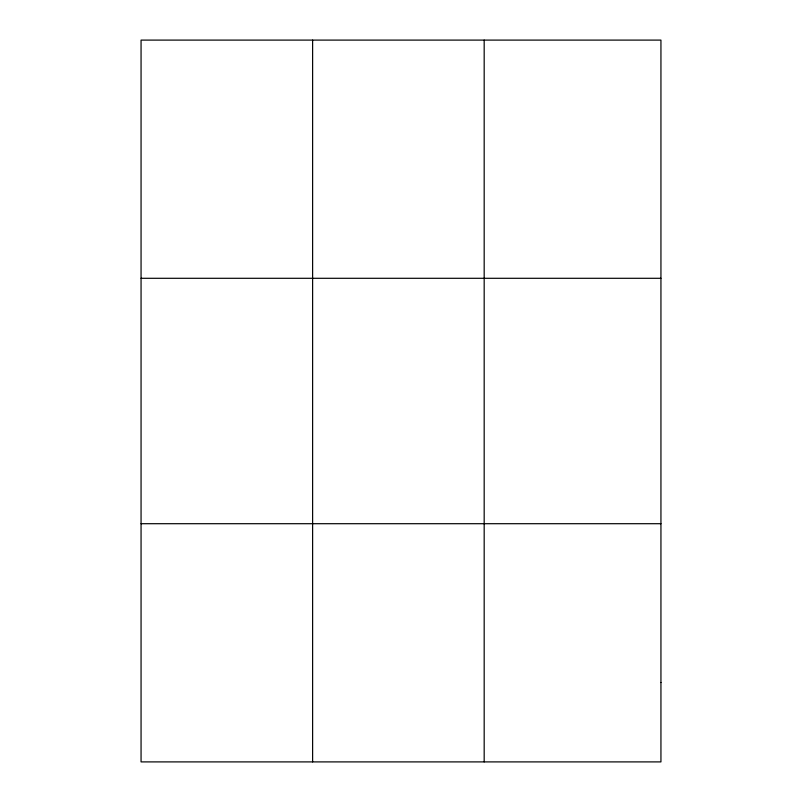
<?xml version="1.0" encoding="UTF-8"?>
<svg xmlns="http://www.w3.org/2000/svg" width="802" height="802" viewBox="0 0 802 802"><rect width="100%" height="100%" fill="white"/><g stroke="black" fill="none" stroke-linecap="round" stroke-linejoin="round"><path stroke-width="1.2" d="M312.62 761.9L312.62 40.1M484.177 761.9L484.177 40.1M141.062 278.294L660.938 278.294M141.062 523.706L660.938 523.706M660.938 682.502L660.938 761.9L141.062 761.9L141.062 40.1L660.938 40.1L660.938 682.502"/></g></svg>
